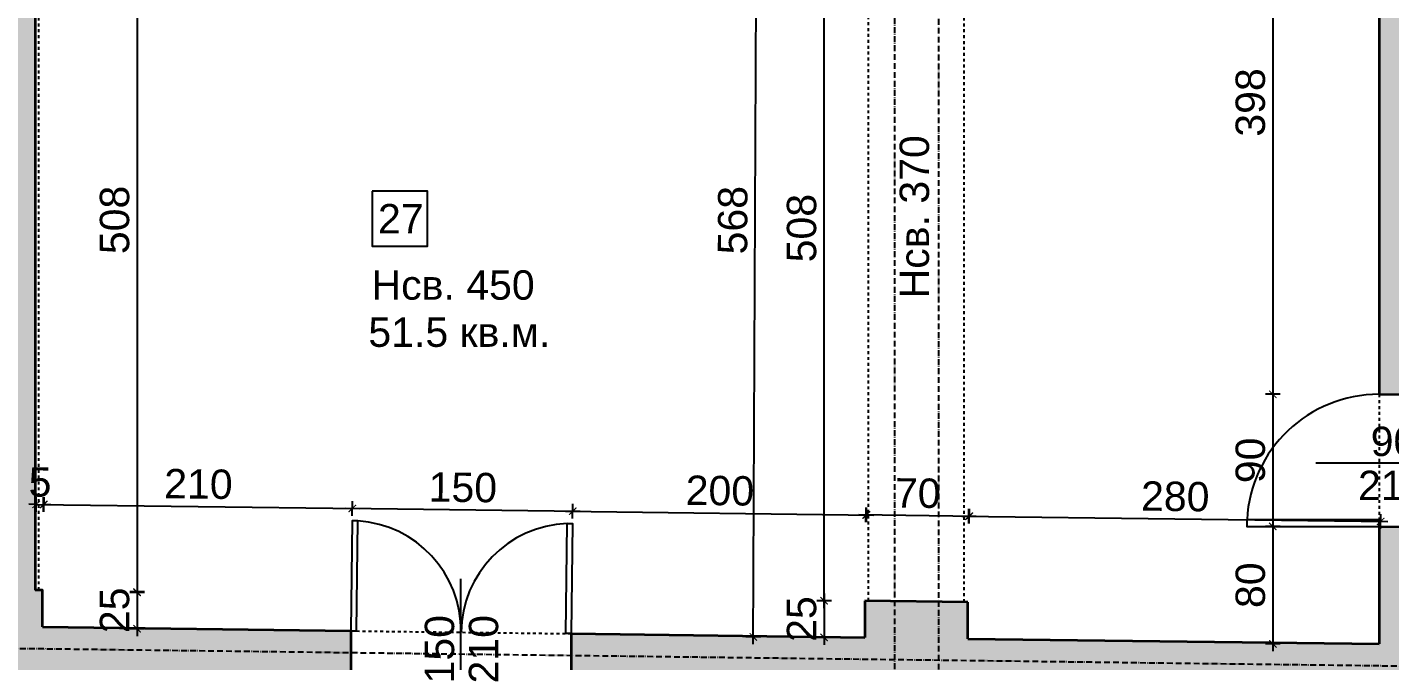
# Model space of a CAD drawing. Header units: inches. Extents: x -72385 to 39588, y -6525 to 66685.
# Drawn here: x -44145 to -43218, y 16398 to 16829 of the extents above; entities that cross this region are included whole.
import ezdxf

# ---------------------------------------------------------------- set-up
doc = ezdxf.new("R2010")
doc.units = ezdxf.units.IN
doc.header["$MEASUREMENT"] = 0
doc.linetypes.add('DashDot', pattern=[0.6, 0.4, -0.1, 0, -0.1])
doc.linetypes.add('Hidden', pattern=[0.4, 0.2, -0.2])
for name, color, linetype, lineweight in [('Врати', 251, 'Continuous', 25), ('Надписи Hсв', 252, 'Continuous', 25), ('Надписи врати', 252, 'Continuous', 25), ('Надписи коти вътрешни', 252, 'Continuous', 25), ('Надписи номера на пом.', 252, 'Continuous', 25), ('Надписи площ', 252, 'Continuous', 25), ('Оси', 252, 'DashDot', 25), ('Пунктир', 253, 'Hidden', 25), ('Разрезни линии', 7, 'Continuous', 35), ('Щрих стени', 254, 'Continuous', 25)]:
    doc.layers.add(name, color=color, linetype=linetype, lineweight=lineweight)
doc.styles.add('Arial Regular', font='arial.ttf')
doc.styles.get("Standard").update_dxf_attribs({"font": 'arial.ttf'})
doc.dimstyles.new('Annotative', dxfattribs={"dimscale": 0, "dimtxt": 20, "dimasz": 5, "dimexe": 5, "dimexo": 5, "dimgap": 5, "dimtad": 1, "dimdec": 0, "dimzin": 0, "dimdsep": 46, "dimtxsty": 'Standard', "dimblk": 'ARCHTICK', "dimcen": 5, "dimdle": 5, "dimadec": 0, "dimazin": 0, "dimtfac": 1, "dimtdec": 0, "dimtofl": 0, "dimtmove": 0, "dimatfit": 3, "dimldrblk": 'ARCHTICK', "dimfxl": 5, "dimfxlon": 1, "dimtolj": 1, "dimtzin": 0, "dimarcsym": 1})

# ---------------------------------------------------------------- blocks, each defined once
blk = doc.blocks.new('_ArchTick')
at = {"color": 0, "linetype": 'ByBlock', "const_width": 0.15}
blk.add_lwpolyline([(-0.5, -0.5), (0.5, 0.5)], dxfattribs=at)
blk = doc.blocks.new('*D1095')
at = {"layer": 'Defpoints', "color": 0, "ltscale": 50, "transparency": 16777216}
for p in [(-43923.78, 16501.49), (-44134.84, 16420.77), (-43924.84, 16418.1)]:
    blk.add_point(p, dxfattribs=at)
at = {"layer": 'Надписи коти вътрешни', "color": 0, "lineweight": -2, "ltscale": 50, "transparency": 16777216}
for p, q in [((-44138.78, 16504.22), (-43918.78, 16501.42)), ((-44133.84, 16499.16), (-44133.71, 16509.16)), ((-43923.84, 16496.49), (-43923.71, 16506.49))]:
    blk.add_line(p, q, dxfattribs=at)
at = {"layer": 'Надписи коти вътрешни', "color": 0, "lineweight": -2, "ltscale": 50, "transparency": 16777216, "xscale": 5, "yscale": 5, "zscale": 5}
for p, rotation in [((-44133.78, 16504.16), 179.2706286525472), ((-43923.78, 16501.49), 359.2706286525473)]:
    blk.add_blockref('_ArchTick', p, dxfattribs=dict(at, rotation=rotation))
at = {"layer": 'Надписи коти вътрешни', "color": 0, "ltscale": 50, "transparency": 16777216, "insert": (-44028.58, 16518.03), "char_height": 20, "attachment_point": 5, "rotation": 359.27063}
blk.add_mtext('\\A1;210', dxfattribs=at)
blk = doc.blocks.new('*D1096')
at = {"layer": 'Defpoints', "color": 0, "ltscale": 50, "transparency": 16777216}
for p in [(-43773.78, 16499.58), (-43924.84, 16418.07), (-43774.84, 16416.17)]:
    blk.add_point(p, dxfattribs=at)
at = {"layer": 'Надписи коти вътрешни', "color": 0, "lineweight": -2, "ltscale": 50, "transparency": 16777216}
for p, q in [((-43928.78, 16501.55), (-43768.78, 16499.51)), ((-43923.84, 16496.49), (-43923.71, 16506.49)), ((-43773.84, 16494.58), (-43773.71, 16504.58))]:
    blk.add_line(p, q, dxfattribs=at)
at = {"layer": 'Надписи коти вътрешни', "color": 0, "lineweight": -2, "ltscale": 50, "transparency": 16777216, "xscale": 5, "yscale": 5, "zscale": 5}
for p, rotation in [((-43923.78, 16501.49), 179.2706286522828), ((-43773.78, 16499.58), 359.2706286522828)]:
    blk.add_blockref('_ArchTick', p, dxfattribs=dict(at, rotation=rotation))
at = {"layer": 'Надписи коти вътрешни', "color": 0, "ltscale": 50, "transparency": 16777216, "insert": (-43848.58, 16515.74), "char_height": 20, "attachment_point": 5, "rotation": 359.27063}
blk.add_mtext('\\A1;150', dxfattribs=at)
blk = doc.blocks.new('*D1097')
at = {"layer": 'Defpoints', "color": 0, "ltscale": 50, "transparency": 16777216}
for p in [(-44139.09, 16504.23), (-44139.84, 16445.84), (-44134.84, 16445.77)]:
    blk.add_point(p, dxfattribs=at)
at = {"layer": 'Надписи коти вътрешни', "color": 0, "lineweight": -2, "ltscale": 50, "transparency": 16777216}
for p, q in [((-44139.09, 16504.23), (-44144.09, 16504.29)), ((-44139.16, 16499.23), (-44139.03, 16509.23)), ((-44134.16, 16499.16), (-44134.03, 16509.16)), ((-44134.09, 16504.16), (-44129.09, 16504.1))]:
    blk.add_line(p, q, dxfattribs=at)
at = {"layer": 'Надписи коти вътрешни', "color": 0, "lineweight": -2, "ltscale": 50, "transparency": 16777216, "xscale": 5, "yscale": 5, "zscale": 5}
for p, rotation in [((-44139.09, 16504.23), 359.2706286525462), ((-44134.09, 16504.16), 179.2706286525463)]:
    blk.add_blockref('_ArchTick', p, dxfattribs=dict(at, rotation=rotation))
at = {"layer": 'Надписи коти вътрешни', "color": 0, "ltscale": 50, "transparency": 16777216, "insert": (-44136.4, 16519.37), "char_height": 20, "attachment_point": 5, "rotation": 359.27063}
blk.add_mtext('\\A1;5', dxfattribs=at)
blk = doc.blocks.new('*D1098')
at = {"layer": 'Defpoints', "color": 0, "ltscale": 50, "transparency": 16777216}
for p in [(-43573.78, 16497.03), (-43774.84, 16416.19), (-43574.84, 16413.64)]:
    blk.add_point(p, dxfattribs=at)
at = {"layer": 'Надписи коти вътрешни', "color": 0, "lineweight": -2, "ltscale": 50, "transparency": 16777216}
for p, q in [((-43773.84, 16494.58), (-43773.71, 16504.58)), ((-43573.84, 16492.03), (-43573.71, 16502.03)), ((-43778.78, 16499.64), (-43568.78, 16496.97))]:
    blk.add_line(p, q, dxfattribs=at)
at = {"layer": 'Надписи коти вътрешни', "color": 0, "lineweight": -2, "ltscale": 50, "transparency": 16777216, "xscale": 5, "yscale": 5, "zscale": 5}
for p, rotation in [((-43773.78, 16499.58), 179.2706286525462), ((-43573.78, 16497.03), 359.2706286525462)]:
    blk.add_blockref('_ArchTick', p, dxfattribs=dict(at, rotation=rotation))
at = {"layer": 'Надписи коти вътрешни', "color": 0, "ltscale": 50, "transparency": 16777216, "insert": (-43673.58, 16513.51), "char_height": 20, "attachment_point": 5, "rotation": 359.27063}
blk.add_mtext('\\A1;200', dxfattribs=at)
blk = doc.blocks.new('*D1099')
at = {"layer": 'Defpoints', "color": 0, "ltscale": 50, "transparency": 16777216}
for p in [(-43574.09, 16497.04), (-43574.84, 16438.65), (-43504.84, 16437.75)]:
    blk.add_point(p, dxfattribs=at)
at = {"layer": 'Надписи коти вътрешни', "color": 0, "lineweight": -2, "ltscale": 50, "transparency": 16777216}
for p, q in [((-43574.16, 16492.04), (-43574.03, 16502.03)), ((-43499.09, 16496.08), (-43579.09, 16497.1)), ((-43504.16, 16491.14), (-43504.03, 16501.14))]:
    blk.add_line(p, q, dxfattribs=at)
at = {"layer": 'Надписи коти вътрешни', "color": 0, "lineweight": -2, "ltscale": 50, "transparency": 16777216, "xscale": 5, "yscale": 5, "zscale": 5}
for p, rotation in [((-43574.09, 16497.04), 179.2706286525463), ((-43504.09, 16496.14), 359.2706286525462)]:
    blk.add_blockref('_ArchTick', p, dxfattribs=dict(at, rotation=rotation))
at = {"layer": 'Надписи коти вътрешни', "color": 0, "ltscale": 50, "transparency": 16777216, "insert": (-43538.9, 16511.8), "char_height": 20, "attachment_point": 5, "rotation": 359.27063}
blk.add_mtext('\\A1;70', dxfattribs=at)
blk = doc.blocks.new('*D1100')
at = {"layer": 'Defpoints', "color": 0, "ltscale": 50, "transparency": 16777216}
for p in [(-43223.78, 16492.58), (-43504.84, 16412.75), (-43224.84, 16409.19)]:
    blk.add_point(p, dxfattribs=at)
at = {"layer": 'Надписи коти вътрешни', "color": 0, "lineweight": -2, "ltscale": 50, "transparency": 16777216}
for p, q in [((-43508.78, 16496.2), (-43218.78, 16492.51)), ((-43503.84, 16491.14), (-43503.71, 16501.14)), ((-43223.84, 16487.58), (-43223.71, 16497.58))]:
    blk.add_line(p, q, dxfattribs=at)
at = {"layer": 'Надписи коти вътрешни', "color": 0, "lineweight": -2, "ltscale": 50, "transparency": 16777216, "xscale": 5, "yscale": 5, "zscale": 5}
for p, rotation in [((-43503.78, 16496.14), 179.270628652547), ((-43223.78, 16492.58), 359.270628652547)]:
    blk.add_blockref('_ArchTick', p, dxfattribs=dict(at, rotation=rotation))
at = {"layer": 'Надписи коти вътрешни', "color": 0, "ltscale": 50, "transparency": 16777216, "insert": (-43363.58, 16509.57), "char_height": 20, "attachment_point": 5, "rotation": 359.27063}
blk.add_mtext('\\A1;280', dxfattribs=at)
blk = doc.blocks.new('*D1101')
at = {"layer": 'Defpoints', "color": 0, "ltscale": 50, "transparency": 16777216}
for p in [(-43574.84, 16438.65), (-43602.67, 16413.64), (-43574.84, 16413.64)]:
    blk.add_point(p, dxfattribs=at)
at = {"layer": 'Надписи коти вътрешни', "color": 0, "lineweight": -2, "ltscale": 50, "transparency": 16777216}
for p, q in [((-43597.67, 16438.65), (-43607.67, 16438.65)), ((-43602.67, 16443.65), (-43602.67, 16408.64)), ((-43597.67, 16413.64), (-43607.67, 16413.64))]:
    blk.add_line(p, q, dxfattribs=at)
at = {"layer": 'Надписи коти вътрешни', "color": 0, "lineweight": -2, "ltscale": 50, "transparency": 16777216, "xscale": 5, "yscale": 5, "zscale": 5}
for p, rotation in [((-43602.67, 16438.65), 90), ((-43602.67, 16413.64), 270)]:
    blk.add_blockref('_ArchTick', p, dxfattribs=dict(at, rotation=rotation))
at = {"layer": 'Надписи коти вътрешни', "color": 0, "ltscale": 50, "transparency": 16777216, "insert": (-43617.89, 16426.14), "char_height": 20, "attachment_point": 5, "rotation": 90}
blk.add_mtext('\\A1;25', dxfattribs=at)
blk = doc.blocks.new('*D1102')
at = {"layer": 'Defpoints', "color": 0, "ltscale": 50, "transparency": 16777216}
for p in [(-43602.67, 16946.15), (-43572.34, 16946.15), (-43572.34, 16438.61)]:
    blk.add_point(p, dxfattribs=at)
at = {"layer": 'Надписи коти вътрешни', "color": 0, "lineweight": -2, "ltscale": 50, "transparency": 16777216}
for p, q in [((-43602.67, 16433.61), (-43602.67, 16951.15)), ((-43597.67, 16946.15), (-43607.67, 16946.15)), ((-43597.67, 16438.61), (-43607.67, 16438.61))]:
    blk.add_line(p, q, dxfattribs=at)
at = {"layer": 'Надписи коти вътрешни', "color": 0, "lineweight": -2, "ltscale": 50, "transparency": 16777216, "xscale": 5, "yscale": 5, "zscale": 5}
for p, rotation in [((-43602.67, 16946.15), 90), ((-43602.67, 16438.61), 270)]:
    blk.add_blockref('_ArchTick', p, dxfattribs=dict(at, rotation=rotation))
at = {"layer": 'Надписи коти вътрешни', "color": 0, "ltscale": 50, "transparency": 16777216, "insert": (-43617.89, 16692.38), "char_height": 20, "attachment_point": 5, "rotation": 90}
blk.add_mtext('\\A1;508', dxfattribs=at)
blk = doc.blocks.new('*D1104')
at = {"layer": 'Defpoints', "color": 0, "ltscale": 50, "transparency": 16777216}
for p in [(-43224.84, 16976.73), (-43297.17, 16579.2), (-43224.84, 16579.2)]:
    blk.add_point(p, dxfattribs=at)
at = {"layer": 'Надписи коти вътрешни', "color": 0, "lineweight": -2, "ltscale": 50, "transparency": 16777216}
for p, q in [((-43292.17, 16976.73), (-43302.17, 16976.73)), ((-43297.17, 16981.73), (-43297.17, 16574.2)), ((-43292.17, 16579.2), (-43302.17, 16579.2))]:
    blk.add_line(p, q, dxfattribs=at)
at = {"layer": 'Надписи коти вътрешни', "color": 0, "lineweight": -2, "ltscale": 50, "transparency": 16777216, "xscale": 5, "yscale": 5, "zscale": 5}
for p, rotation in [((-43297.17, 16976.73), 90), ((-43297.17, 16579.2), 270)]:
    blk.add_blockref('_ArchTick', p, dxfattribs=dict(at, rotation=rotation))
at = {"layer": 'Надписи коти вътрешни', "color": 0, "ltscale": 50, "transparency": 16777216, "insert": (-43312.39, 16777.97), "char_height": 20, "attachment_point": 5, "rotation": 90}
blk.add_mtext('\\A1;398', dxfattribs=at)
blk = doc.blocks.new('*D1105')
at = {"layer": 'Defpoints', "color": 0, "ltscale": 50, "transparency": 16777216}
for p in [(-43224.84, 16579.2), (-43297.17, 16489.19), (-43224.84, 16489.19)]:
    blk.add_point(p, dxfattribs=at)
at = {"layer": 'Надписи коти вътрешни', "color": 0, "lineweight": -2, "ltscale": 50, "transparency": 16777216}
for p, q in [((-43292.17, 16579.2), (-43302.17, 16579.2)), ((-43297.17, 16584.2), (-43297.17, 16484.19)), ((-43292.17, 16489.19), (-43302.17, 16489.19))]:
    blk.add_line(p, q, dxfattribs=at)
at = {"layer": 'Надписи коти вътрешни', "color": 0, "lineweight": -2, "ltscale": 50, "transparency": 16777216, "xscale": 5, "yscale": 5, "zscale": 5}
for p, rotation in [((-43297.17, 16579.2), 90), ((-43297.17, 16489.19), 270)]:
    blk.add_blockref('_ArchTick', p, dxfattribs=dict(at, rotation=rotation))
at = {"layer": 'Надписи коти вътрешни', "color": 0, "ltscale": 50, "transparency": 16777216, "insert": (-43312.38, 16534.2), "char_height": 20, "attachment_point": 5, "rotation": 90}
blk.add_mtext('\\A1;90', dxfattribs=at)
blk = doc.blocks.new('*D1106')
at = {"layer": 'Defpoints', "color": 0, "ltscale": 50, "transparency": 16777216}
for p in [(-43224.84, 16489.19), (-43297.17, 16409.19), (-43224.84, 16409.19)]:
    blk.add_point(p, dxfattribs=at)
at = {"layer": 'Надписи коти вътрешни', "color": 0, "lineweight": -2, "ltscale": 50, "transparency": 16777216}
for p, q in [((-43297.17, 16494.19), (-43297.17, 16404.19)), ((-43292.17, 16489.19), (-43302.17, 16489.19)), ((-43292.17, 16409.19), (-43302.17, 16409.19))]:
    blk.add_line(p, q, dxfattribs=at)
at = {"layer": 'Надписи коти вътрешни', "color": 0, "lineweight": -2, "ltscale": 50, "transparency": 16777216, "xscale": 5, "yscale": 5, "zscale": 5}
for p, rotation in [((-43297.17, 16489.19), 90), ((-43297.17, 16409.19), 270)]:
    blk.add_blockref('_ArchTick', p, dxfattribs=dict(at, rotation=rotation))
at = {"layer": 'Надписи коти вътрешни', "color": 0, "ltscale": 50, "transparency": 16777216, "insert": (-43312.38, 16449.19), "char_height": 20, "attachment_point": 5, "rotation": 90}
blk.add_mtext('\\A1;80', dxfattribs=at)
blk = doc.blocks.new('*D1107')
at = {"layer": 'Defpoints', "color": 0, "ltscale": 50, "transparency": 16777216}
for p in [(-43648.33, 16981.49), (-43572.34, 16981.16), (-43574.84, 16413.64)]:
    blk.add_point(p, dxfattribs=at)
at = {"layer": 'Надписи коти вътрешни', "color": 0, "lineweight": -2, "ltscale": 50, "transparency": 16777216}
for p, q in [((-43650.85, 16408.98), (-43648.31, 16986.49)), ((-43643.33, 16981.47), (-43653.33, 16981.51)), ((-43645.83, 16413.96), (-43655.83, 16414))]:
    blk.add_line(p, q, dxfattribs=at)
at = {"layer": 'Надписи коти вътрешни', "color": 0, "lineweight": -2, "ltscale": 50, "transparency": 16777216, "xscale": 5, "yscale": 5, "zscale": 5}
for p, rotation in [((-43648.33, 16981.49), 89.74760361467345), ((-43650.83, 16413.98), 269.7476036146735)]:
    blk.add_blockref('_ArchTick', p, dxfattribs=dict(at, rotation=rotation))
at = {"layer": 'Надписи коти вътрешни', "color": 0, "ltscale": 50, "transparency": 16777216, "insert": (-43664.79, 16697.8), "char_height": 20, "attachment_point": 5, "rotation": 89.7476}
blk.add_mtext('\\A1;568', dxfattribs=at)
blk = doc.blocks.new('*D1114')
at = {"layer": 'Defpoints', "color": 0, "ltscale": 50, "transparency": 16777216}
for p in [(-44040.93, 16444.58), (-44070.38, 16419.58), (-44040.93, 16419.58)]:
    blk.add_point(p, dxfattribs=at)
at = {"layer": 'Надписи коти вътрешни', "color": 0, "lineweight": -2, "ltscale": 50, "transparency": 16777216}
for p, q in [((-44070.38, 16449.58), (-44070.38, 16414.58)), ((-44065.38, 16444.58), (-44075.38, 16444.58)), ((-44065.38, 16419.58), (-44075.38, 16419.58))]:
    blk.add_line(p, q, dxfattribs=at)
at = {"layer": 'Надписи коти вътрешни', "color": 0, "lineweight": -2, "ltscale": 50, "transparency": 16777216, "xscale": 5, "yscale": 5, "zscale": 5}
for p, rotation in [((-44070.38, 16444.58), 90), ((-44070.38, 16419.58), 270)]:
    blk.add_blockref('_ArchTick', p, dxfattribs=dict(at, rotation=rotation))
at = {"layer": 'Надписи коти вътрешни', "color": 0, "ltscale": 50, "transparency": 16777216, "insert": (-44085.59, 16432.08), "char_height": 20, "attachment_point": 5, "rotation": 90}
blk.add_mtext('\\A1;25', dxfattribs=at)
blk = doc.blocks.new('*D1115')
at = {"layer": 'Defpoints', "color": 0, "ltscale": 50, "transparency": 16777216}
for p in [(-44010.93, 16951.74), (-44070.38, 16444.2), (-44010.93, 16444.2)]:
    blk.add_point(p, dxfattribs=at)
at = {"layer": 'Надписи коти вътрешни', "color": 0, "lineweight": -2, "ltscale": 50, "transparency": 16777216}
for p, q in [((-44070.38, 16956.74), (-44070.38, 16439.2)), ((-44065.38, 16951.74), (-44075.38, 16951.74)), ((-44065.38, 16444.2), (-44075.38, 16444.2))]:
    blk.add_line(p, q, dxfattribs=at)
at = {"layer": 'Надписи коти вътрешни', "color": 0, "lineweight": -2, "ltscale": 50, "transparency": 16777216, "xscale": 5, "yscale": 5, "zscale": 5}
for p, rotation in [((-44070.38, 16951.74), 90), ((-44070.38, 16444.2), 270)]:
    blk.add_blockref('_ArchTick', p, dxfattribs=dict(at, rotation=rotation))
at = {"layer": 'Надписи коти вътрешни', "color": 0, "ltscale": 50, "transparency": 16777216, "insert": (-44085.59, 16697.97), "char_height": 20, "attachment_point": 5, "rotation": 90}
blk.add_mtext('\\A1;508', dxfattribs=at)

msp = doc.modelspace()

# ---------------------------------------------------------------- hatches: boundary and pattern name
at = {"layer": 'Щрих стени', "ltscale": 10}
h = msp.add_hatch(color=256, dxfattribs=at)
h.dxf.hatch_style = 1
h.paths.add_polyline_path([(-44734.84, 16428.41), (-44734.84, 16453.41), (-44774.84, 16453.92), (-44774.84, 16428.92), (-45319.84, 16435.86), (-45319.84, 16453.36), (-45372.34, 16454.03), (-45372.34, 16436.53), (-45449.84, 16437.51), (-45449.84, 16407.51), (-45369.84, 16406.49), (-45369.84, 16391.49), (-45339.84, 16391.11), (-45339.84, 16406.11), (-44774.84, 16398.92), (-44774.84, 16373.92), (-44734.84, 16373.41), (-44734.84, 16398.41), (-44174.84, 16391.28), (-44174.84, 16366.28), (-44134.84, 16365.77), (-44134.84, 16390.77), (-43924.84, 16388.1), (-43924.84, 16418.1), (-44134.84, 16420.77), (-44134.84, 16445.77), (-44139.84, 16445.84), (-44139.84, 16953.38), (-44137.34, 16953.35), (-44137.34, 17023.35), (-44172.34, 17023.8), (-44172.34, 16953.79), (-44169.84, 16953.76), (-44169.84, 16446.22), (-44199.84, 16446.6), (-44199.84, 16421.6)])
h.paths.add_polyline_path([(-45037.34, 17034.81), (-45072.34, 17035.26), (-45072.34, 17000.25), (-45037.34, 16999.81)])
h.paths.add_polyline_path([(-44737.34, 17030.99), (-44772.34, 17031.44), (-44772.34, 16961.43), (-44737.34, 16960.99)])
h.paths.add_polyline_path([(-44437.34, 17027.17), (-44472.34, 17027.62), (-44472.34, 16992.61), (-44437.34, 16992.17)])
h.paths.add_polyline_path([(-43837.34, 17019.53), (-43872.34, 17019.98), (-43872.34, 16984.98), (-43837.34, 16984.53)])
h.paths.add_polyline_path([(-43507.34, 17015.33), (-43572.34, 17016.16), (-43572.34, 16946.15), (-43507.34, 16945.33)])
h.paths.add_polyline_path([(-43207.34, 17011.51), (-43242.34, 17011.96), (-43242.34, 16976.96), (-43224.84, 16976.73), (-43224.84, 16579.2), (-43209.84, 16579.01), (-43209.84, 16976.54), (-43207.34, 16976.51)])
h.paths.add_polyline_path([(-43049.84, 16406.96), (-43209.84, 16409), (-43209.84, 16489), (-43224.84, 16489.19), (-43224.84, 16409.19), (-43504.84, 16412.75), (-43504.84, 16437.75), (-43574.84, 16438.65), (-43574.84, 16413.64), (-43774.84, 16416.19), (-43774.84, 16386.19), (-43574.84, 16383.64), (-43574.84, 16358.64), (-43504.84, 16357.75), (-43504.84, 16382.75), (-43049.84, 16376.96)])
h.paths.add_polyline_path([(-42684.84, 16402.31), (-42904.84, 16405.11), (-42904.84, 16430.12), (-42909.84, 16430.18), (-42909.84, 16937.72), (-42907.34, 16937.69), (-42907.34, 17007.69), (-42942.34, 17008.14), (-42942.34, 16938.13), (-42939.84, 16938.1), (-42939.84, 16430.56), (-42969.84, 16430.94), (-42969.84, 16375.94), (-42944.84, 16375.62), (-42944.84, 16350.62), (-42904.84, 16350.11), (-42904.84, 16375.11), (-42684.84, 16372.31)])

# ---------------------------------------------------------------- linework, layer by layer
at = {"layer": 'Врати', "ltscale": 50}
for points in [[(-43924.84, 16418.1), (-43921.09, 16418.05), (-43920.13, 16493.05), (-43923.88, 16493.1)], [(-43224.84, 16489.19), (-43224.84, 16493.69), (-43314.84, 16493.69), (-43314.84, 16489.19)], [(-43774.84, 16416.19), (-43778.59, 16416.24), (-43777.63, 16491.24), (-43773.88, 16491.19)]]:
    msp.add_lwpolyline(points, close=True, dxfattribs=at)
for centre, radius, start, end in [((-43224.84, 16489.19), 90.01, 90, 177.13402), ((-43924.84, 16418.1), 75.01, 359.27063, 86.40464), ((-43774.84, 16416.19), 75.01, 92.13661, 179.27063)]:
    msp.add_arc(centre, radius, start, end, dxfattribs=at)
at = {"layer": 'Надписи врати', "ltscale": 50}
for p, q in [((-43267.81, 16532.64), (-43167.81, 16532.64)), ((-43849.99, 16353.6), (-43849.99, 16453.6))]:
    msp.add_line(p, q, dxfattribs=at)
at = {"layer": 'Надписи номера на пом.', "ltscale": 50}
msp.add_lwpolyline([(-43910.23, 16717.5), (-43910.23, 16680), (-43872.73, 16680), (-43872.73, 16717.5)], close=True, dxfattribs=at)
at = {"layer": 'Оси', "ltscale": 10}
msp.add_line((-39839.84, 16351.09), (-52699.84, 16514.81), dxfattribs=at)
for points in [[(-43574.83, 17398.72), (-43574.84, 17378.47), (-43554.84, 17378.21), (-43554.84, 14818.51), (-43574.84, 14818.77), (-43574.84, 14798.51)], [(-43504.84, 17397.83), (-43504.84, 17377.58), (-43524.84, 17377.83), (-43524.84, 14818.13), (-43504.84, 14817.88), (-43504.84, 14797.62)]]:
    msp.add_lwpolyline(points, dxfattribs=at)
at = {"layer": 'Пунктир', "ltscale": 10}
for p, q in [((-44137.34, 16445.81), (-44137.34, 16953.35)), ((-43572.34, 16438.61), (-43572.34, 16946.15)), ((-43507.34, 16437.79), (-43507.34, 16945.33)), ((-43224.84, 16579.2), (-43224.84, 16489.19)), ((-43924.84, 16418.07), (-43774.84, 16416.17))]:
    msp.add_line(p, q, dxfattribs=at)
at = {"layer": 'Разрезни линии', "ltscale": 50}
for p, q in [((-43224.84, 16976.73), (-43224.84, 16579.2)), ((-44139.84, 16953.38), (-44139.84, 16445.84)), ((-43224.84, 16579.2), (-43209.84, 16579.01)), ((-43224.84, 16489.19), (-43209.84, 16489)), ((-43224.84, 16489.19), (-43224.84, 16409.19)), ((-43504.84, 16437.75), (-43574.84, 16438.65)), ((-43574.84, 16438.65), (-43574.84, 16413.64)), ((-43504.84, 16412.75), (-43504.84, 16437.75)), ((-44134.84, 16420.77), (-43924.84, 16418.1)), ((-43924.84, 16418.1), (-43924.84, 16388.1)), ((-43774.84, 16416.19), (-43574.84, 16413.64)), ((-43774.84, 16416.19), (-43774.84, 16386.19)), ((-43504.84, 16412.75), (-43224.84, 16409.19))]:
    msp.add_line(p, q, dxfattribs=at)
msp.add_lwpolyline([(-44134.84, 16420.77), (-44134.84, 16445.77), (-44139.84, 16445.84)], dxfattribs=at)

# ---------------------------------------------------------------- texts
at = {"layer": 'Надписи Hсв', "ltscale": 100, "insert": (-43551.23, 16644.54), "char_height": 20, "width": 180.4891, "attachment_point": 1, "rotation": 90, "style": 'Arial Regular'}
msp.add_mtext('\\pxt8;Hсв. 370', dxfattribs=at)
at = {"layer": 'Надписи Hсв', "ltscale": 100, "insert": (-43910.79, 16663.65), "char_height": 20, "width": 180.4891, "attachment_point": 1, "style": 'Arial Regular'}
msp.add_mtext('\\pxt8;Hсв. 450', dxfattribs=at)
at = {"layer": 'Надписи врати', "ltscale": 100, "char_height": 20, "width": 180.4891, "attachment_point": 1, "style": 'Arial Regular'}
for s, insert in [('90', (-43230.53, 16557.16)), ('210', (-43239.15, 16527.16))]:
    msp.add_mtext(s, dxfattribs=dict(at, insert=insert))
at = {"layer": 'Надписи врати', "ltscale": 100, "char_height": 20, "width": 180.4891, "attachment_point": 1, "rotation": 90, "style": 'Arial Regular'}
for s, insert in [('150', (-43874.51, 16382.26)), ('210', (-43844.51, 16382.26))]:
    msp.add_mtext(s, dxfattribs=dict(at, insert=insert))
at = {"layer": 'Надписи номера на пом.', "ltscale": 100, "insert": (-43981.08, 16708.82), "char_height": 20, "width": 180.4891, "attachment_point": 1, "style": 'Arial Regular'}
msp.add_mtext('\\pxqc;27', dxfattribs=at)
at = {"layer": 'Надписи площ', "ltscale": 100, "insert": (-43912.93, 16631.53), "char_height": 20, "width": 180.4891, "attachment_point": 1, "style": 'Arial Regular'}
msp.add_mtext('51.5 кв.м.', dxfattribs=at)

# ---------------------------------------------------------------- dimensions: what is measured, and where the dimension line sits
at = {"layer": 'Надписи коти вътрешни', "ltscale": 50}
for p1, p2, distance, picture, middle in [((-43574.84, 16413.64), (-43572.34, 16981.16), 75.99, '*D1107', (-43664.79, 16697.8)), ((-44134.84, 16420.77), (-43924.84, 16418.1), 83.39, '*D1095', (-44028.58, 16518.03)), ((-43924.84, 16418.07), (-43774.84, 16416.17), 83.42, '*D1096', (-43848.58, 16515.74)), ((-43774.84, 16416.19), (-43574.84, 16413.64), 83.39, '*D1098', (-43673.58, 16513.51)), ((-43504.84, 16437.75), (-43574.84, 16438.65), -58.39, '*D1099', (-43538.9, 16511.8)), ((-43504.84, 16412.75), (-43224.84, 16409.19), 83.39, '*D1100', (-43363.58, 16509.57))]:
    dim = msp.add_aligned_dim(p1=p1, p2=p2, distance=distance, dimstyle='Annotative', override={"dimscale": 0, "dimtix": 0, "dimtofl": 0, "dimtmove": 0, "dimatfit": 3}, dxfattribs=at)
    dim.commit()
    dim.dimension.update_dxf_attribs({"geometry": picture, "text_midpoint": middle})
for base, p1, p2, picture, middle in [((-43297.17, 16579.2), (-43224.84, 16976.73), (-43224.84, 16579.2), '*D1104', (-43312.39, 16777.97)), ((-44070.38, 16444.2), (-44010.93, 16951.74), (-44010.93, 16444.2), '*D1115', (-44085.59, 16697.97)), ((-43602.67, 16946.15), (-43572.34, 16438.61), (-43572.34, 16946.15), '*D1102', (-43617.89, 16692.38)), ((-43297.17, 16489.19), (-43224.84, 16579.2), (-43224.84, 16489.19), '*D1105', (-43312.38, 16534.2)), ((-43297.17, 16409.19), (-43224.84, 16489.19), (-43224.84, 16409.19), '*D1106', (-43312.38, 16449.19))]:
    dim = msp.add_linear_dim(base=base, p1=p1, p2=p2, angle=90, dimstyle='Annotative', override={"dimscale": 0, "dimtix": 0, "dimtofl": 0, "dimtmove": 0, "dimatfit": 3}, dxfattribs=at)
    dim.commit()
    dim.dimension.update_dxf_attribs({"geometry": picture, "text_midpoint": middle})
for base, p1, p2, angle, picture, middle, dimtype in [((-44139.09, 16504.23), (-44134.84, 16445.77), (-44139.84, 16445.84), 179.27063, '*D1097', (-44136.59, 16504.2), 129), ((-44070.38, 16419.58), (-44040.93, 16444.58), (-44040.93, 16419.58), 90, '*D1114', (-44070.38, 16432.08), 128), ((-43602.67, 16413.64), (-43574.84, 16438.65), (-43574.84, 16413.64), 90, '*D1101', (-43602.67, 16426.14), 128)]:
    dim = msp.add_linear_dim(base=base, p1=p1, p2=p2, angle=angle, dimstyle='Annotative', override={"dimscale": 0, "dimtix": 0, "dimtofl": 0, "dimtmove": 0, "dimatfit": 3}, dxfattribs=at)
    dim.commit()
    dim.dimension.update_dxf_attribs({"geometry": picture, "text_midpoint": middle, "dimtype": dimtype})

doc.saveas('drawing.dxf')
